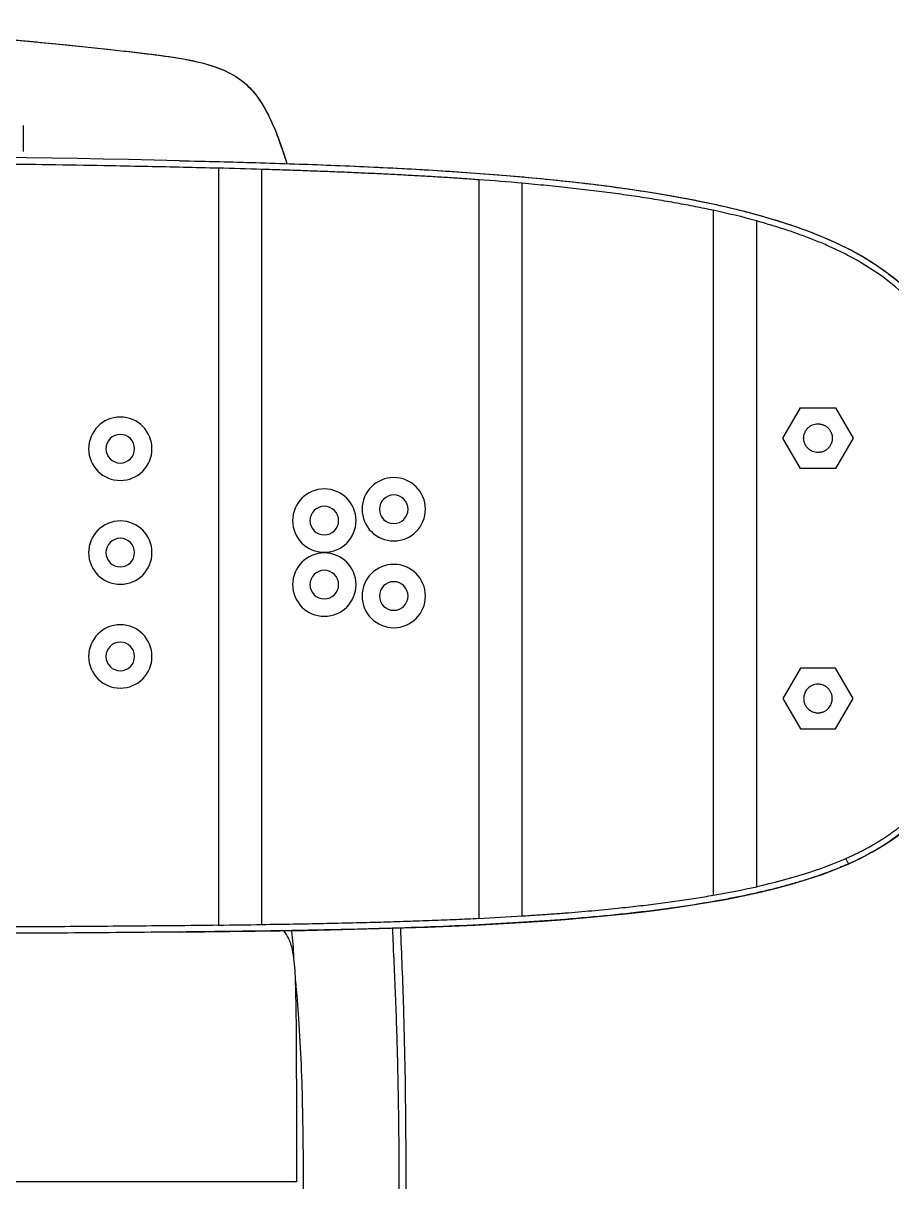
# Model space of a CAD drawing. Header units: millimetres. Extents: x 0 to 1189, y 0 to 841.
# Drawn here: x 1060.4 to 1110.4, y 315.5 to 382.3 of the extents above; entities that cross this region are included whole.
import ezdxf

# ---------------------------------------------------------------- set-up
doc = ezdxf.new("R2010")
doc.units = ezdxf.units.MM

msp = doc.modelspace()

# ---------------------------------------------------------------- linework, layer by layer
at = {"color": 7, "linetype": 'Continuous', "lineweight": 25}
for p, q in [((1060.428, 374.89), (1060.428, 376.39)), ((1071.646, 373.922), (1071.646, 373.946)), ((1071.646, 373.922), (1071.646, 330.325)), ((1074.146, 373.878), (1074.146, 373.854)), ((1074.146, 330.356), (1074.146, 373.854)), ((1086.646, 373.255), (1086.646, 373.28)), ((1086.646, 373.255), (1086.646, 330.709)), ((1089.146, 373.077), (1089.146, 373.053)), ((1089.146, 330.847), (1089.146, 373.053)), ((1100.146, 371.494), (1100.146, 371.517)), ((1100.146, 371.494), (1100.146, 332.037)), ((1102.646, 370.906), (1102.646, 370.881)), ((1102.646, 332.535), (1102.646, 370.881)), ((1104.156, 358.371), (1105.166, 360.121)), ((1105.166, 360.121), (1107.187, 360.121)), ((1107.187, 360.121), (1108.197, 358.371)), ((1105.166, 356.621), (1104.156, 358.371)), ((1108.197, 358.371), (1107.187, 356.621)), ((1107.187, 356.621), (1105.166, 356.621)), ((1105.166, 345.121), (1104.156, 343.371)), ((1107.187, 345.121), (1105.166, 345.121)), ((1108.197, 343.371), (1107.187, 345.121)), ((1104.156, 343.371), (1105.166, 341.621)), ((1107.187, 341.621), (1108.197, 343.371)), ((1105.166, 341.621), (1107.187, 341.621)), ((1102.646, 332.535), (1102.646, 332.512)), ((1100.146, 332.014), (1100.146, 332.037)), ((1086.646, 330.684), (1086.646, 330.709)), ((1089.146, 330.847), (1089.146, 330.823)), ((1071.646, 330.3), (1071.646, 330.325)), ((1074.146, 330.356), (1074.146, 330.332)), ((1073.016, 315.527), (1058.463, 315.527))]:
    msp.add_line(p, q, dxfattribs=at)
for centre, radius, start, end in [((1065.997, 357.76), 1.825, 0, 180), ((1065.997, 357.76), 0.825, 0, 180), ((1065.997, 357.76), 1.825, 180, 0), ((1065.997, 357.76), 0.825, 180, 0), ((1081.747, 354.277), 1.825, 0, 180), ((1077.747, 353.62), 1.825, 0, 180), ((1081.747, 354.277), 0.825, 0, 180), ((1077.747, 353.62), 0.825, 0, 180), ((1081.747, 354.277), 1.825, 180, 0), ((1081.747, 354.277), 0.825, 180, 0), ((1065.997, 351.777), 1.825, 0, 180), ((1077.747, 353.62), 1.825, 180, 0), ((1077.747, 353.62), 0.825, 180, 0), ((1065.997, 351.777), 0.825, 0, 180), ((1065.997, 351.777), 1.825, 180, 0), ((1065.997, 351.777), 0.825, 180, 0), ((1077.747, 349.934), 1.825, 0, 180), ((1077.747, 349.934), 0.825, 0, 180), ((1081.747, 349.277), 1.825, 0, 180), ((1077.747, 349.934), 1.825, 180, 0), ((1077.747, 349.934), 0.825, 180, 0), ((1081.747, 349.277), 0.825, 0, 180), ((1081.747, 349.277), 1.825, 180, 0), ((1081.747, 349.277), 0.825, 180, 0), ((1065.997, 345.794), 1.825, 0, 180), ((1065.997, 345.794), 0.825, 0, 180), ((1065.997, 345.794), 1.825, 180, 0), ((1065.997, 345.794), 0.825, 180, 0)]:
    msp.add_arc(centre, radius, start, end, dxfattribs=at)
for points, knots in [([(1047.088, 382.276), (1047.98, 382.23), (1050.619, 382.092), (1054.528, 381.794), (1058.696, 381.438), (1062.122, 381.109), (1065.103, 380.796), (1067.595, 380.522), (1069.613, 380.245), (1071.228, 379.887), (1072.534, 379.348), (1073.582, 378.511), (1074.396, 377.321), (1075.051, 375.843), (1075.409, 374.75), (1075.595, 374.183)], [0, 0, 0, 0, 0.082525, 0.244184, 0.362112, 0.469018, 0.562125, 0.639016, 0.700667, 0.750189, 0.791758, 0.831289, 0.877993, 0.936727, 1, 1, 1, 1]), ([(1047.088, 382.276), (1047.98, 382.23), (1050.619, 382.092), (1054.528, 381.794), (1058.696, 381.438), (1062.122, 381.109), (1065.103, 380.796), (1067.595, 380.522), (1069.613, 380.245), (1071.228, 379.887), (1072.534, 379.348), (1073.582, 378.511), (1074.396, 377.321), (1075.051, 375.843), (1075.409, 374.75), (1075.595, 374.183)], [0, 0, 0, 0, 0.082525, 0.244184, 0.362112, 0.469018, 0.562125, 0.639016, 0.700667, 0.750189, 0.791758, 0.831289, 0.877993, 0.936727, 1, 1, 1, 1]), ([(1047.095, 382.279), (1048.366, 382.208), (1051.323, 382.042), (1055.496, 381.716), (1059.496, 381.363), (1062.763, 381.044), (1065.59, 380.743), (1067.948, 380.48), (1069.856, 380.202), (1071.392, 379.835), (1072.637, 379.284), (1073.638, 378.443), (1074.424, 377.265), (1075.062, 375.809), (1075.414, 374.737), (1075.595, 374.183)], [0, 0, 0, 0, 0.117662, 0.273629, 0.386737, 0.488709, 0.576943, 0.649489, 0.707869, 0.7551, 0.795266, 0.834066, 0.880241, 0.938171, 1, 1, 1, 1]), ([(1071.646, 373.922), (1070.979, 373.938), (1069.625, 373.972), (1067.565, 374.016), (1065.114, 374.065), (1062.301, 374.114), (1060.194, 374.141), (1059.146, 374.155)], [0, 0, 0, 0, 0.160102, 0.324916, 0.494442, 0.748487, 1, 1, 1, 1]), ([(1069.413, 374.358), (1070.179, 374.34), (1071.639, 374.305), (1073.845, 374.245), (1075.98, 374.178), (1078.887, 374.072), (1082.363, 373.913), (1086.492, 373.656), (1090.371, 373.329), (1094.133, 372.905), (1097.608, 372.383), (1100.869, 371.733), (1103.795, 370.959), (1106.036, 370.165), (1107.625, 369.445), (1108.699, 368.873), (1109.679, 368.255), (1110.833, 367.402), (1112.097, 366.224), (1113.125, 364.901), (1113.802, 363.781), (1114.38, 362.649), (1114.955, 361.162), (1115.435, 359.308), (1115.745, 357.401), (1115.921, 355.458), (1116, 353.494), (1116.013, 351.836), (1116.011, 350.526), (1116.002, 349.231), (1115.969, 347.652), (1115.855, 345.767), (1115.631, 343.936), (1115.262, 342.169), (1114.709, 340.48), (1114.063, 339.149), (1113.426, 338.153), (1112.877, 337.429), (1112.259, 336.742), (1111.681, 336.196), (1111.179, 335.778), (1110.773, 335.466), (1110.348, 335.167), (1109.905, 334.879), (1109.442, 334.603), (1108.961, 334.338), (1108.462, 334.085), (1108.119, 333.928), (1107.946, 333.849)], [0, 0, 0, 0, 0.028484, 0.0542858, 0.0820037, 0.107877, 0.1623868, 0.2113043, 0.2616158, 0.3070443, 0.3519638, 0.3921563, 0.4305694, 0.4643764, 0.4803395, 0.495371, 0.5095679, 0.5233588, 0.5486373, 0.5735416, 0.5853044, 0.5972521, 0.6207516, 0.6443778, 0.6682812, 0.6924726, 0.7168593, 0.7412774, 0.7541159, 0.7655231, 0.7894141, 0.8128156, 0.8356495, 0.8579277, 0.8797912, 0.9015493, 0.9126622, 0.9237201, 0.9352683, 0.946969, 0.9532133, 0.959548, 0.9659833, 0.9725294, 0.9791954, 0.9859903, 0.9929226, 1, 1, 1, 1]), ([(1086.646, 373.255), (1086.351, 373.276), (1085.751, 373.32), (1084.836, 373.38), (1083.894, 373.438), (1082.923, 373.494), (1081.924, 373.547), (1080.896, 373.598), (1079.84, 373.647), (1078.756, 373.693), (1077.644, 373.737), (1076.503, 373.779), (1075.334, 373.818), (1074.545, 373.842), (1074.146, 373.854)], [0, 0, 0, 0, 0.0709705, 0.1441844, 0.2196433, 0.2973487, 0.3773018, 0.4595039, 0.543956, 0.6306591, 0.7196143, 0.8108223, 0.9042839, 1, 1, 1, 1]), ([(1100.146, 371.494), (1099.976, 371.53), (1099.634, 371.604), (1099.113, 371.709), (1098.58, 371.812), (1098.035, 371.913), (1097.478, 372.011), (1096.909, 372.106), (1096.328, 372.199), (1095.735, 372.289), (1095.13, 372.377), (1094.512, 372.462), (1093.883, 372.545), (1093.242, 372.625), (1092.589, 372.703), (1091.923, 372.778), (1091.246, 372.851), (1090.557, 372.921), (1089.855, 372.989), (1089.384, 373.032), (1089.146, 373.053)], [0, 0, 0, 0, 0.046793, 0.094599, 0.143423, 0.193268, 0.244138, 0.296036, 0.348966, 0.40293, 0.457931, 0.513971, 0.571054, 0.629182, 0.688356, 0.748579, 0.809853, 0.87218, 0.935562, 1, 1, 1, 1]), ([(1107.779, 334.152), (1107.874, 334.195), (1108.064, 334.28), (1108.344, 334.413), (1108.618, 334.549), (1108.887, 334.689), (1109.15, 334.832), (1109.408, 334.979), (1109.659, 335.129), (1109.906, 335.283), (1110.146, 335.441), (1110.381, 335.602), (1110.61, 335.767), (1110.834, 335.935), (1111.052, 336.107), (1111.264, 336.282), (1111.47, 336.461), (1111.671, 336.644), (1111.866, 336.83), (1112.056, 337.02), (1112.24, 337.213), (1112.77, 337.798), (1113.565, 338.874), (1114.428, 340.586), (1114.97, 342.26), (1115.299, 343.847), (1115.491, 345.252), (1115.611, 346.735), (1115.671, 348.165), (1115.694, 349.707), (1115.7, 351.267), (1115.692, 352.834), (1115.645, 354.88), (1115.473, 357.277), (1114.96, 360.182), (1114.017, 362.859), (1112.678, 365.039), (1111.199, 366.645), (1109.713, 367.85), (1108.398, 368.652), (1107.368, 369.174), (1106.682, 369.488), (1105.955, 369.791), (1105.187, 370.083), (1104.378, 370.363), (1103.527, 370.632), (1102.944, 370.797), (1102.646, 370.881)], [0, 0, 0, 0, 0.006758, 0.013437, 0.02004, 0.026569, 0.033026, 0.039414, 0.045735, 0.051993, 0.058188, 0.064326, 0.070407, 0.076436, 0.082415, 0.088347, 0.094235, 0.100083, 0.105894, 0.111672, 0.117419, 0.123139, 0.162683, 0.203476, 0.246567, 0.276057, 0.308142, 0.338181, 0.372227, 0.400668, 0.437903, 0.473098, 0.501997, 0.570235, 0.62822, 0.692324, 0.752545, 0.792153, 0.833, 0.875874, 0.891426, 0.907672, 0.924634, 0.942332, 0.960782, 0.98, 1, 1, 1, 1]), ([(1105.351, 358.371), (1105.352, 358.393), (1105.353, 358.436), (1105.361, 358.499), (1105.373, 358.562), (1105.39, 358.624), (1105.423, 358.715), (1105.484, 358.829), (1105.586, 358.955), (1105.71, 359.058), (1105.852, 359.135), (1106.006, 359.184), (1106.117, 359.196), (1106.173, 359.196), (1106.176, 359.196)], [0, 0, 0, 0, 0.049961, 0.09948, 0.148862, 0.198414, 0.248439, 0.372333, 0.496427, 0.620499, 0.744773, 0.868724, 0.992873, 1, 1, 1, 1]), ([(1106.176, 359.196), (1106.198, 359.196), (1106.24, 359.195), (1106.303, 359.187), (1106.365, 359.175), (1106.426, 359.158), (1106.486, 359.137), (1106.545, 359.111), (1106.582, 359.089), (1106.601, 359.079)], [0, 0, 0, 0, 0.142513, 0.283903, 0.425018, 0.56671, 0.70982, 0.855551, 1, 1, 1, 1]), ([(1106.601, 359.079), (1106.619, 359.067), (1106.656, 359.044), (1106.708, 359.003), (1106.781, 358.937), (1106.865, 358.836), (1106.934, 358.707), (1106.975, 358.587), (1106.997, 358.48), (1107, 358.407), (1107.001, 358.371)], [0, 0, 0, 0, 0.0769125, 0.154119, 0.2321142, 0.4239735, 0.6161468, 0.744405, 0.8716022, 1, 1, 1, 1]), ([(1106.176, 357.546), (1106.176, 357.546), (1106.121, 357.546), (1106.012, 357.557), (1105.857, 357.605), (1105.714, 357.681), (1105.588, 357.785), (1105.485, 357.911), (1105.417, 358.038), (1105.377, 358.157), (1105.355, 358.263), (1105.353, 358.335), (1105.351, 358.371)], [0, 0, 0, 0, 0.001961, 0.126601, 0.251448, 0.376141, 0.501042, 0.625604, 0.750372, 0.833775, 0.916503, 1, 1, 1, 1]), ([(1107.001, 358.371), (1107.001, 358.349), (1107, 358.306), (1106.992, 358.242), (1106.98, 358.178), (1106.962, 358.116), (1106.928, 358.025), (1106.867, 357.909), (1106.763, 357.784), (1106.637, 357.68), (1106.504, 357.61), (1106.372, 357.565), (1106.288, 357.554), (1106.246, 357.549)], [0, 0, 0, 0, 0.053198, 0.105919, 0.158492, 0.211249, 0.264518, 0.396693, 0.529094, 0.660913, 0.792963, 0.896766, 1, 1, 1, 1]), ([(1106.246, 357.549), (1106.235, 357.548), (1106.211, 357.546), (1106.188, 357.546), (1106.176, 357.546)], [0, 0, 0, 0, 0.498309, 1, 1, 1, 1]), ([(1069.386, 329.917), (1057.67, 329.798), (1042.722, 329.761), (1030.594, 330.122), (1027.172, 330.258), (1026.068, 330.308), (1023.939, 330.418), (1018.808, 330.72), (1011.278, 331.575), (1006.262, 333.376), (1004.275, 334.86), (1003.543, 335.496), (1003.209, 335.835), (1002.293, 336.914), (999.824, 340.917), (999.713, 346.612), (999.705, 351.387)], [0, 0, 0, 0, 0.25, 0.3125, 0.3125, 0.34375, 0.34375, 0.375, 0.5, 0.625, 0.65625, 0.65625, 0.6875, 0.6875, 0.75, 1, 1, 1, 1]), ([(1106.176, 344.196), (1106.173, 344.196), (1106.057, 344.196), (1105.839, 344.147), (1105.624, 343.997), (1105.503, 343.854), (1105.436, 343.743), (1105.388, 343.624), (1105.357, 343.499), (1105.353, 343.414), (1105.351, 343.371)], [0, 0, 0, 0, 0.0071454, 0.2696799, 0.5024052, 0.6034777, 0.703171, 0.8021051, 0.9008472, 1, 1, 1, 1]), ([(1106.601, 344.078), (1106.583, 344.089), (1106.545, 344.11), (1106.463, 344.147), (1106.363, 344.178), (1106.258, 344.194), (1106.2, 344.196), (1106.176, 344.196)], [0, 0, 0, 0, 0.1395482, 0.2903043, 0.6071229, 0.8436719, 1, 1, 1, 1]), ([(1107.001, 343.371), (1107.001, 343.392), (1107, 343.435), (1106.992, 343.499), (1106.98, 343.563), (1106.962, 343.627), (1106.928, 343.717), (1106.866, 343.833), (1106.778, 343.94), (1106.687, 344.023), (1106.632, 344.059), (1106.601, 344.078)], [0, 0, 0, 0, 0.0751312, 0.1509837, 0.227669, 0.3052999, 0.3839937, 0.5666233, 0.76799, 0.8713984, 1, 1, 1, 1]), ([(1105.351, 343.371), (1105.352, 343.349), (1105.353, 343.304), (1105.362, 343.237), (1105.375, 343.169), (1105.396, 343.102), (1105.422, 343.035), (1105.454, 342.97), (1105.493, 342.906), (1105.539, 342.845), (1105.606, 342.772), (1105.708, 342.685), (1105.864, 342.6), (1106.027, 342.554), (1106.136, 342.546), (1106.176, 342.546), (1106.176, 342.546)], [0, 0, 0, 0, 0.051584, 0.103932, 0.157128, 0.211257, 0.266406, 0.322666, 0.38014, 0.438944, 0.499218, 0.60921, 0.748719, 0.907278, 0.998039, 1, 1, 1, 1]), ([(1106.246, 342.549), (1106.264, 342.551), (1106.3, 342.555), (1106.353, 342.565), (1106.402, 342.577), (1106.448, 342.592), (1106.529, 342.622), (1106.638, 342.681), (1106.756, 342.778), (1106.847, 342.885), (1106.915, 342.996), (1106.964, 343.116), (1106.996, 343.242), (1106.999, 343.328), (1107.001, 343.371)], [0, 0, 0, 0, 0.045248, 0.088534, 0.12992, 0.169456, 0.207179, 0.341505, 0.471017, 0.578055, 0.683879, 0.789061, 0.894218, 1, 1, 1, 1]), ([(1106.176, 342.546), (1106.188, 342.546), (1106.211, 342.546), (1106.235, 342.548), (1106.246, 342.549)], [0, 0, 0, 0, 0.505547, 1, 1, 1, 1]), ([(1107.946, 333.849), (1107.852, 333.808), (1107.663, 333.725), (1107.374, 333.604), (1107.077, 333.486), (1106.772, 333.37), (1106.46, 333.255), (1106.14, 333.143), (1105.812, 333.033), (1105.476, 332.926), (1105.133, 332.82), (1104.782, 332.717), (1104.423, 332.615), (1104.057, 332.516), (1103.683, 332.419), (1103.301, 332.324), (1102.911, 332.231), (1102.514, 332.14), (1102.109, 332.052), (1101.696, 331.965), (1101.275, 331.881), (1100.317, 331.697), (1098.76, 331.434), (1096.543, 331.129), (1094.143, 330.862), (1091.69, 330.645), (1089.178, 330.469), (1086.601, 330.325), (1083.824, 330.204), (1080.227, 330.086), (1075.392, 329.987), (1069.407, 329.913), (1063.098, 329.86), (1057.096, 329.829), (1051.524, 329.823), (1046.966, 329.84), (1043.321, 329.87), (1040.489, 329.904), (1037.781, 329.947), (1035.199, 330), (1032.742, 330.062), (1030.41, 330.134), (1028.204, 330.214), (1026.775, 330.279), (1026.081, 330.31)], [0, 0, 0, 0, 0.003731, 0.007539, 0.011423, 0.015386, 0.019428, 0.02355, 0.027752, 0.032035, 0.036401, 0.040848, 0.045379, 0.049994, 0.054693, 0.059476, 0.064345, 0.069299, 0.07434, 0.079467, 0.08468, 0.089982, 0.115046, 0.14224, 0.171586, 0.2031, 0.232042, 0.263406, 0.297197, 0.333418, 0.394613, 0.473537, 0.551714, 0.624669, 0.692402, 0.754915, 0.79087, 0.825303, 0.858216, 0.88961, 0.919484, 0.94784, 0.974678, 1, 1, 1, 1]), ([(1107.946, 333.849), (1107.946, 333.849), (1107.946, 333.849), (1107.916, 333.903), (1107.912, 333.91), (1107.904, 333.925), (1107.89, 333.949), (1107.851, 334.021), (1107.808, 334.099), (1107.779, 334.152)], [0, 0, 0, 0, 0.5, 0.5, 0.5625, 0.5625, 0.625, 0.75, 1, 1, 1, 1]), ([(1089.146, 330.847), (1089.425, 330.865), (1089.978, 330.9), (1090.797, 330.957), (1091.599, 331.017), (1092.383, 331.081), (1093.149, 331.147), (1093.897, 331.217), (1094.787, 331.306), (1095.81, 331.417), (1096.957, 331.557), (1098.06, 331.706), (1099.119, 331.863), (1099.808, 331.98), (1100.146, 332.037)], [0, 0, 0, 0, 0.075822, 0.150047, 0.222677, 0.293715, 0.363162, 0.431022, 0.497297, 0.605561, 0.709945, 0.810466, 0.907144, 1, 1, 1, 1]), ([(1074.146, 330.356), (1074.752, 330.365), (1075.939, 330.382), (1077.684, 330.415), (1079.356, 330.452), (1080.955, 330.494), (1082.481, 330.54), (1083.934, 330.591), (1085.315, 330.646), (1086.21, 330.688), (1086.646, 330.709)], [0, 0, 0, 0, 0.145376, 0.284927, 0.418653, 0.546557, 0.668642, 0.784908, 0.89536, 1, 1, 1, 1]), ([(1059.146, 330.225), (1059.953, 330.229), (1061.579, 330.237), (1064.039, 330.254), (1066.539, 330.274), (1069.079, 330.297), (1070.786, 330.315), (1071.646, 330.325)], [0, 0, 0, 0, 0.1935897, 0.3903842, 0.5903839, 0.793589, 1, 1, 1, 1]), ([(1076.156, 315.527), (1076.156, 316.4), (1076.155, 318.027), (1076.156, 320.283), (1076.154, 322.172), (1076.148, 323.698), (1076.137, 324.884), (1076.124, 325.72), (1076.111, 326.31), (1076.097, 326.872), (1076.075, 327.517), (1076.025, 328.237), (1075.916, 328.912), (1075.75, 329.526), (1075.51, 329.853), (1075.404, 329.997)], [0, 0, 0, 0, 0.1793402, 0.3341885, 0.4633199, 0.5672343, 0.6476503, 0.7068684, 0.738927, 0.7689018, 0.8222684, 0.8715772, 0.9167336, 0.9634034, 1, 1, 1, 1]), ([(1081.729, 329.065), (1081.719, 329.282), (1081.702, 329.657), (1081.697, 329.996), (1081.695, 330.139)], [0, 0, 0, 0, 0.579424, 1, 1, 1, 1]), ([(1082.126, 330.152), (1082.189, 328.625), (1082.342, 324.925), (1082.441, 318.999), (1082.446, 312.418), (1082.352, 306.369), (1082.2, 302.545), (1082.134, 300.899)], [0, 0, 0, 0, 0.157204, 0.381058, 0.606429, 0.830503, 1, 1, 1, 1]), ([(1082.126, 330.152), (1082.189, 328.625), (1082.342, 324.925), (1082.441, 318.999), (1082.446, 312.418), (1082.352, 306.369), (1082.2, 302.545), (1082.134, 300.899)], [0, 0, 0, 0, 0.157204, 0.381058, 0.606429, 0.830503, 1, 1, 1, 1]), ([(1082.057, 314.202), (1082.058, 314.612), (1082.06, 315.432), (1082.058, 316.664), (1082.05, 317.899), (1082.037, 319.137), (1082.018, 320.378), (1081.99, 321.824), (1081.949, 323.482), (1081.89, 325.341), (1081.818, 327.204), (1081.759, 328.441), (1081.729, 329.065)], [0, 0, 0, 0, 0.0825924, 0.1654725, 0.2485911, 0.3318979, 0.4153418, 0.4988701, 0.6237654, 0.7500393, 0.8740396, 1, 1, 1, 1]), ([(1076.109, 315.527), (1076.121, 315.527), (1076.172, 315.527), (1075.753, 315.527), (1074.993, 315.527), (1073.8, 315.527), (1072.286, 315.527), (1070.496, 315.527), (1068.73, 315.527), (1067.111, 315.527), (1065.735, 315.527), (1064.502, 315.527), (1063.462, 315.527), (1062.633, 315.527), (1061.972, 315.527), (1061.457, 315.527), (1061.051, 315.527), (1060.738, 315.527), (1060.239, 315.527), (1059.455, 315.527), (1058.758, 315.527), (1058.375, 315.527)], [0, 0, 0, 0, 0.012222, 0.049488, 0.098646, 0.163979, 0.248476, 0.348207, 0.454878, 0.534053, 0.608946, 0.676071, 0.732015, 0.775754, 0.809143, 0.83796, 0.858528, 0.874163, 0.88818, 0.938587, 1, 1, 1, 1]), ([(1075.782, 315.527), (1075.772, 315.527), (1075.761, 315.527), (1075.733, 315.527), (1075.718, 315.527), (1075.665, 315.527), (1075.623, 315.527), (1075.573, 315.527)], [0, 0, 0, 0, 0.25, 0.25, 0.5, 0.5, 1, 1, 1, 1])]:
    msp.add_open_spline(points, degree=3, knots=knots, dxfattribs=at)
for points in [[(1069.413, 374.358), (1053.777, 374.719), (1021.659, 374.718), (1007.195, 372.413), (1003.512, 368.46)], [(1069.413, 374.358), (1085.049, 373.997), (1100.263, 373.276), (1108.007, 369.237)], [(1071.646, 373.946), (1072.479, 373.925), (1073.313, 373.902), (1074.146, 373.878)], [(1086.646, 373.28), (1087.48, 373.218), (1088.313, 373.151), (1089.146, 373.077)], [(1100.146, 371.517), (1100.982, 371.336), (1101.821, 371.133), (1102.646, 370.906)], [(1116.011, 350.869), (1116.026, 357.843), (1115.751, 365.199), (1108.007, 369.237)], [(1107.946, 333.849), (1115.693, 337.304), (1115.997, 343.896), (1116.011, 350.869)], [(1069.386, 329.917), (1085.007, 330.076), (1100.199, 330.394), (1107.946, 333.849)], [(1102.646, 332.535), (1104.594, 332.977), (1106.32, 333.509), (1107.779, 334.152)], [(1102.646, 332.512), (1101.848, 332.331), (1101.014, 332.166), (1100.146, 332.014)], [(1089.146, 330.823), (1088.313, 330.771), (1087.479, 330.725), (1086.646, 330.684)], [(1074.146, 330.332), (1073.313, 330.32), (1072.479, 330.31), (1071.646, 330.3)]]:
    msp.add_open_spline(points, degree=3, dxfattribs=at)
at = {"color": 8, "linetype": 'Continuous', "lineweight": 25}
for points, knots in [([(1075.855, 330.004), (1075.855, 329.999), (1075.919, 329.487), (1075.949, 328.971), (1075.978, 328.461)], [0, 0, 0, 0, 0.0101295, 1, 1, 1, 1]), ([(1076.086, 327.112), (1076.148, 326.381), (1076.358, 323.886), (1076.518, 319.58), (1076.53, 316.006), (1076.535, 314.202)], [0, 0, 0, 0, 0.170219, 0.581284, 1, 1, 1, 1])]:
    msp.add_open_spline(points, degree=3, knots=knots, dxfattribs=at)

doc.saveas('drawing.dxf')
